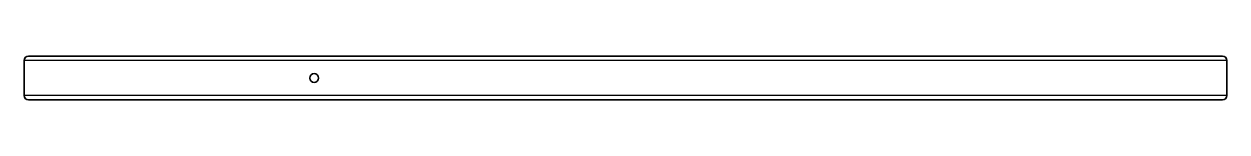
# Model space of a CAD drawing. Header units: inches. Extents: x 0 to 819, y 0 to 30.
import ezdxf

# ---------------------------------------------------------------- set-up
doc = ezdxf.new("R2010")
doc.units = ezdxf.units.IN
doc.header["$MEASUREMENT"] = 0
doc.layers.add('SIMUMAK Visible (ISO)', color=7, linetype='Continuous', lineweight=35)
doc.layers.add('SIMUMAK Visible Narrow (ISO)', color=7, linetype='Continuous', lineweight=25)

# ---------------------------------------------------------------- blocks, each defined once
blk = doc.blocks.new('DIN 30 x 30 x 2 00000002_Sheet_4_VIEW6')
at = {"layer": 'SIMUMAK Visible (ISO)'}
for p, q in [((-409.52, 12), (-409.52, -12)), ((406.52, 15), (-406.52, 15)), ((409.52, 12), (409.52, -12)), ((406.52, -15), (-406.52, -15))]:
    blk.add_line(p, q, dxfattribs=at)
blk.add_circle((-212.02, 0), 3, dxfattribs=at)
for centre, start, end in [((-406.52, 12), 90, 180), ((406.52, 12), 0, 90), ((-406.52, -12), 180, 270), ((406.52, -12), 270, 0)]:
    blk.add_arc(centre, 3, start, end, dxfattribs=at)
at = {"layer": 'SIMUMAK Visible Narrow (ISO)'}
for p, q in [((409.52, 12), (-409.52, 12)), ((409.52, -12), (-409.52, -12))]:
    blk.add_line(p, q, dxfattribs=at)

msp = doc.modelspace()

# ---------------------------------------------------------------- block references
msp.add_blockref('DIN 30 x 30 x 2 00000002_Sheet_4_VIEW6', (409.52, 15))

doc.saveas('drawing.dxf')
